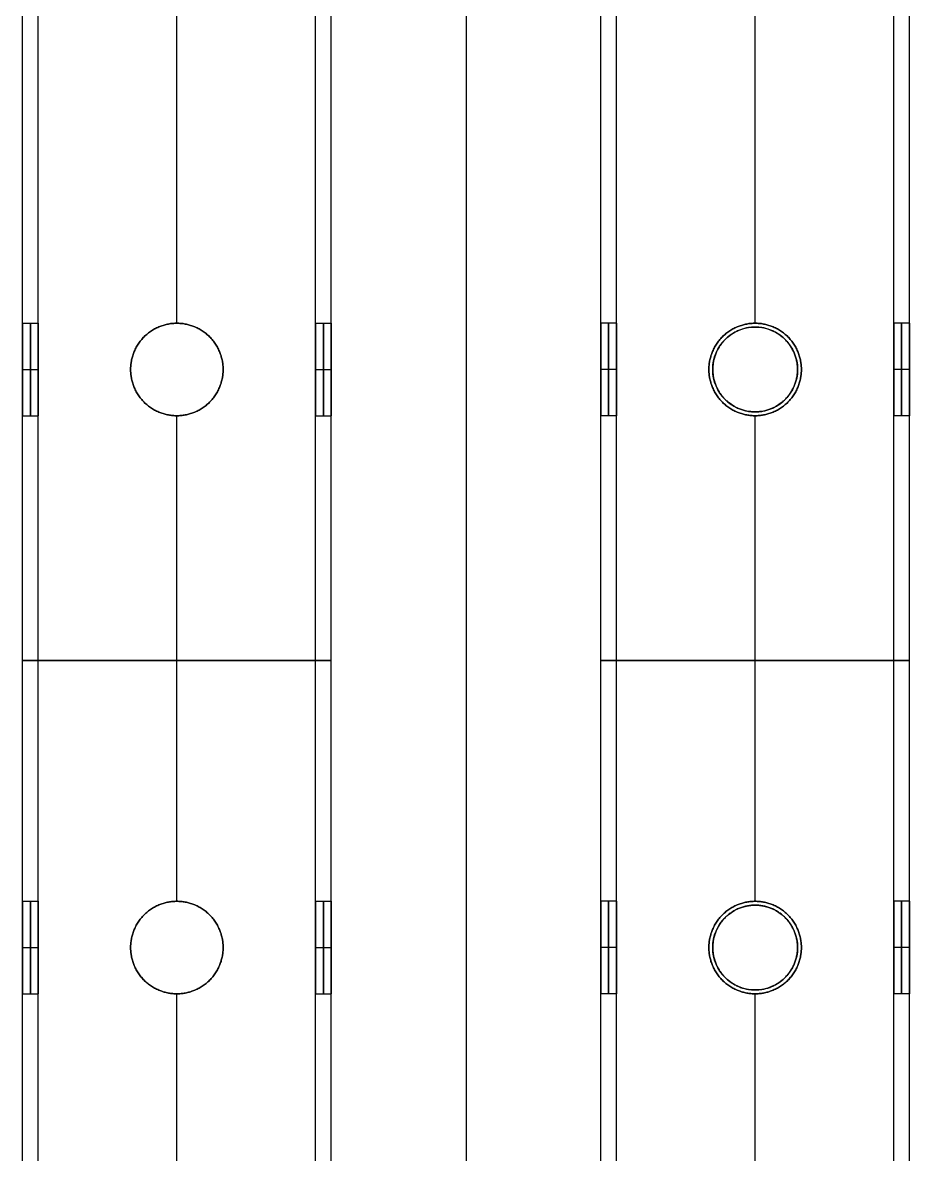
# Model space of a CAD drawing. Header units: millimetres. Extents: x -6529 to 809, y -8611 to 207.
# Drawn here: x -5355.6 to -5240.6, y -4794.2 to -4647.4 of the extents above; entities that cross this region are included whole.
import ezdxf

# ---------------------------------------------------------------- set-up
doc = ezdxf.new("R2010")
doc.units = ezdxf.units.MM
doc.header["$MEASUREMENT"] = 0
for name, color, linetype, true_color in [('gaten$11mm', 7, 'Continuous', 0xff6a35), ('platen', 7, 'Continuous', 0x007f00), ('staal', 5, 'Continuous', 0x0000ff)]:
    doc.layers.add(name, color=color, linetype=linetype, true_color=true_color)

# ---------------------------------------------------------------- blocks, each defined once
blk = doc.blocks.new('plaat base')
at = {"layer": 'platen'}
for p, q in [((658, -1200), (658, 0)), ((658, -1200, 18), (658, 0, 18))]:
    blk.add_line(p, q, dxfattribs=at)
blk = doc.blocks.new('top plaat')
at = {"layer": 'platen'}
for p, q in [((658, -1276), (658, 40)), ((658, -1276, 18), (658, 40, 18)), ((620.5, -275), (620.5, -275, 18)), ((615, -280.5), (615, -280.5, 18)), ((626, -280.5), (626, -280.5, 18)), ((620.5, -286), (620.5, -286, 18)), ((620.5, -350), (620.5, -350, 18)), ((615, -355.5), (615, -355.5, 18)), ((626, -355.5), (626, -355.5, 18)), ((620.5, -361), (620.5, -361, 18))]:
    blk.add_line(p, q, dxfattribs=at)
for centre in [(620.5, -280.5, 9), (620.5, -355.5, 9)]:
    blk.add_circle(centre, 5.5, dxfattribs=at)
for points in [[(626, -280.5), (626, -286), (620.5, -286), (615, -286), (615, -280.5), (615, -275), (620.5, -275), (626, -275), (626, -280.5)], [(626, -280.5, 18), (626, -286, 18), (620.5, -286, 18), (615, -286, 18), (615, -280.5, 18), (615, -275, 18), (620.5, -275, 18), (626, -275, 18), (626, -280.5, 18)], [(626, -355.5), (626, -361), (620.5, -361), (615, -361), (615, -355.5), (615, -350), (620.5, -350), (626, -350), (626, -355.5)], [(626, -355.5, 18), (626, -361, 18), (620.5, -361, 18), (615, -361, 18), (615, -355.5, 18), (615, -350, 18), (620.5, -350, 18), (626, -350, 18), (626, -355.5, 18)]]:
    blk.add_rational_spline(points, [1, 0.707106781187, 1, 0.707106781187, 1, 0.707106781187, 1, 0.707106781187, 1], degree=2, knots=[-37.699112, -37.699112, -37.699112, -28.274334, -28.274334, -18.849556, -18.849556, -9.424778, -9.424778, 0, 0, 0], dxfattribs=at)

msp = doc.modelspace()

# ---------------------------------------------------------------- linework, layer by layer
at = {"layer": 'gaten$11mm'}
for centre in [(-5260.61, -4692.39), (-5260.61, -4767.39)]:
    msp.add_circle(centre, 5.5, dxfattribs=at)
at = {"layer": 'staal'}
for p, q in [((-5355.61, -4686.39, 1296), (-5353.61, -4686.39, 1296)), ((-5335.61, -4686.39, 1278), (-5335.61, -4686.39, 1276)), ((-5335.61, -4686.39, 1316), (-5335.61, -4686.39, 1314)), ((-5317.61, -4686.39, 1296), (-5315.61, -4686.39, 1296)), ((-5278.61, -4686.39, 20), (-5280.61, -4686.39, 20)), ((-5260.61, -4686.39, 2), (-5260.61, -4686.39)), ((-5260.61, -4686.39, 40), (-5260.61, -4686.39, 38)), ((-5240.61, -4686.39, 20), (-5242.61, -4686.39, 20)), ((-5355.61, -4692.39, 1302), (-5353.61, -4692.39, 1302)), ((-5355.61, -4692.39, 1290), (-5353.61, -4692.39, 1290)), ((-5341.61, -4692.39, 1278), (-5341.61, -4692.39, 1276)), ((-5341.61, -4692.39, 1316), (-5341.61, -4692.39, 1314)), ((-5329.61, -4692.39, 1278), (-5329.61, -4692.39, 1276)), ((-5329.61, -4692.39, 1316), (-5329.61, -4692.39, 1314)), ((-5317.61, -4692.39, 1302), (-5315.61, -4692.39, 1302)), ((-5317.61, -4692.39, 1290), (-5315.61, -4692.39, 1290)), ((-5278.61, -4692.39, 26), (-5280.61, -4692.39, 26)), ((-5278.61, -4692.39, 14), (-5280.61, -4692.39, 14)), ((-5266.61, -4692.39, 2), (-5266.61, -4692.39)), ((-5266.61, -4692.39, 40), (-5266.61, -4692.39, 38)), ((-5254.61, -4692.39, 2), (-5254.61, -4692.39)), ((-5254.61, -4692.39, 40), (-5254.61, -4692.39, 38)), ((-5240.61, -4692.39, 26), (-5242.61, -4692.39, 26)), ((-5240.61, -4692.39, 14), (-5242.61, -4692.39, 14)), ((-5355.61, -4698.39, 1296), (-5353.61, -4698.39, 1296)), ((-5335.61, -4698.39, 1278), (-5335.61, -4698.39, 1276)), ((-5335.61, -4698.39, 1316), (-5335.61, -4698.39, 1314)), ((-5317.61, -4698.39, 1296), (-5315.61, -4698.39, 1296)), ((-5278.61, -4698.39, 20), (-5280.61, -4698.39, 20)), ((-5260.61, -4698.39, 2), (-5260.61, -4698.39)), ((-5260.61, -4698.39, 40), (-5260.61, -4698.39, 38)), ((-5240.61, -4698.39, 20), (-5242.61, -4698.39, 20)), ((-5355.61, -4761.39, 1296), (-5353.61, -4761.39, 1296)), ((-5335.61, -4761.39, 1278), (-5335.61, -4761.39, 1276)), ((-5335.61, -4761.39, 1316), (-5335.61, -4761.39, 1314)), ((-5317.61, -4761.39, 1296), (-5315.61, -4761.39, 1296)), ((-5278.61, -4761.39, 20), (-5280.61, -4761.39, 20)), ((-5260.61, -4761.39, 2), (-5260.61, -4761.39)), ((-5260.61, -4761.39, 40), (-5260.61, -4761.39, 38)), ((-5240.61, -4761.39, 20), (-5242.61, -4761.39, 20)), ((-5355.61, -4767.39, 1302), (-5353.61, -4767.39, 1302)), ((-5355.61, -4767.39, 1290), (-5353.61, -4767.39, 1290)), ((-5341.61, -4767.39, 1278), (-5341.61, -4767.39, 1276)), ((-5341.61, -4767.39, 1316), (-5341.61, -4767.39, 1314)), ((-5329.61, -4767.39, 1278), (-5329.61, -4767.39, 1276)), ((-5329.61, -4767.39, 1316), (-5329.61, -4767.39, 1314)), ((-5317.61, -4767.39, 1302), (-5315.61, -4767.39, 1302)), ((-5317.61, -4767.39, 1290), (-5315.61, -4767.39, 1290)), ((-5278.61, -4767.39, 26), (-5280.61, -4767.39, 26)), ((-5278.61, -4767.39, 14), (-5280.61, -4767.39, 14)), ((-5266.61, -4767.39, 2), (-5266.61, -4767.39)), ((-5266.61, -4767.39, 40), (-5266.61, -4767.39, 38)), ((-5254.61, -4767.39, 2), (-5254.61, -4767.39)), ((-5254.61, -4767.39, 40), (-5254.61, -4767.39, 38)), ((-5240.61, -4767.39, 26), (-5242.61, -4767.39, 26)), ((-5240.61, -4767.39, 14), (-5242.61, -4767.39, 14)), ((-5355.61, -4773.39, 1296), (-5353.61, -4773.39, 1296)), ((-5335.61, -4773.39, 1278), (-5335.61, -4773.39, 1276)), ((-5335.61, -4773.39, 1316), (-5335.61, -4773.39, 1314)), ((-5317.61, -4773.39, 1296), (-5315.61, -4773.39, 1296)), ((-5278.61, -4773.39, 20), (-5280.61, -4773.39, 20)), ((-5260.61, -4773.39, 2), (-5260.61, -4773.39)), ((-5260.61, -4773.39, 40), (-5260.61, -4773.39, 38)), ((-5240.61, -4773.39, 20), (-5242.61, -4773.39, 20))]:
    msp.add_line(p, q, dxfattribs=at)
for points in [[(-5355.61, -5047.89, 1276), (-5355.61, -4730.14, 1276), (-5355.61, -4412.39, 1276)], [(-5355.61, -5047.89, 1316), (-5355.61, -4730.14, 1316), (-5355.61, -4412.39, 1316)], [(-5353.61, -5047.89, 1278), (-5353.61, -4730.14, 1278), (-5353.61, -4412.39, 1278)], [(-5353.61, -5047.89, 1314), (-5353.61, -4730.14, 1314), (-5353.61, -4412.39, 1314)], [(-5317.61, -5047.89, 1278), (-5317.61, -4730.14, 1278), (-5317.61, -4412.39, 1278)], [(-5317.61, -5047.89, 1314), (-5317.61, -4730.14, 1314), (-5317.61, -4412.39, 1314)], [(-5315.61, -5047.89, 1276), (-5315.61, -4730.14, 1276), (-5315.61, -4412.39, 1276)], [(-5315.61, -5047.89, 1316), (-5315.61, -4730.14, 1316), (-5315.61, -4412.39, 1316)], [(-5280.61, -5047.89), (-5280.61, -4730.14), (-5280.61, -4412.39)], [(-5280.61, -5047.89, 40), (-5280.61, -4730.14, 40), (-5280.61, -4412.39, 40)], [(-5278.61, -5047.89, 2), (-5278.61, -4730.14, 2), (-5278.61, -4412.39, 2)], [(-5278.61, -5047.89, 38), (-5278.61, -4730.14, 38), (-5278.61, -4412.39, 38)], [(-5242.61, -5047.89, 2), (-5242.61, -4730.14, 2), (-5242.61, -4412.39, 2)], [(-5242.61, -5047.89, 38), (-5242.61, -4730.14, 38), (-5242.61, -4412.39, 38)], [(-5240.61, -5047.89), (-5240.61, -4730.14), (-5240.61, -4412.39)], [(-5240.61, -5047.89, 40), (-5240.61, -4730.14, 40), (-5240.61, -4412.39, 40)], [(-5355.61, -4686.39, 1296), (-5355.61, -4654.89, 1296), (-5355.61, -4623.39, 1296)], [(-5353.61, -4686.39, 1296), (-5353.61, -4654.89, 1296), (-5353.61, -4623.39, 1296)], [(-5335.61, -4686.39, 1276), (-5335.61, -4654.89, 1276), (-5335.61, -4623.39, 1276)], [(-5335.61, -4686.39, 1316), (-5335.61, -4654.89, 1316), (-5335.61, -4623.39, 1316)], [(-5335.61, -4686.39, 1278), (-5335.61, -4654.89, 1278), (-5335.61, -4623.39, 1278)], [(-5335.61, -4686.39, 1314), (-5335.61, -4654.89, 1314), (-5335.61, -4623.39, 1314)], [(-5317.61, -4686.39, 1296), (-5317.61, -4654.89, 1296), (-5317.61, -4623.39, 1296)], [(-5315.61, -4686.39, 1296), (-5315.61, -4654.89, 1296), (-5315.61, -4623.39, 1296)], [(-5280.61, -4686.39, 20), (-5280.61, -4654.89, 20), (-5280.61, -4623.39, 20)], [(-5278.61, -4686.39, 20), (-5278.61, -4654.89, 20), (-5278.61, -4623.39, 20)], [(-5260.61, -4686.39), (-5260.61, -4654.89), (-5260.61, -4623.39)], [(-5260.61, -4686.39, 40), (-5260.61, -4654.89, 40), (-5260.61, -4623.39, 40)], [(-5260.61, -4686.39, 2), (-5260.61, -4654.89, 2), (-5260.61, -4623.39, 2)], [(-5260.61, -4686.39, 38), (-5260.61, -4654.89, 38), (-5260.61, -4623.39, 38)], [(-5242.61, -4686.39, 20), (-5242.61, -4654.89, 20), (-5242.61, -4623.39, 20)], [(-5240.61, -4686.39, 20), (-5240.61, -4654.89, 20), (-5240.61, -4623.39, 20)], [(-5355.61, -4761.39, 1296), (-5355.61, -4729.89, 1296), (-5355.61, -4698.39, 1296)], [(-5353.61, -4761.39, 1296), (-5353.61, -4729.89, 1296), (-5353.61, -4698.39, 1296)], [(-5335.61, -4761.39, 1276), (-5335.61, -4729.89, 1276), (-5335.61, -4698.39, 1276)], [(-5335.61, -4761.39, 1316), (-5335.61, -4729.89, 1316), (-5335.61, -4698.39, 1316)], [(-5335.61, -4761.39, 1278), (-5335.61, -4729.89, 1278), (-5335.61, -4698.39, 1278)], [(-5335.61, -4761.39, 1314), (-5335.61, -4729.89, 1314), (-5335.61, -4698.39, 1314)], [(-5317.61, -4761.39, 1296), (-5317.61, -4729.89, 1296), (-5317.61, -4698.39, 1296)], [(-5315.61, -4761.39, 1296), (-5315.61, -4729.89, 1296), (-5315.61, -4698.39, 1296)], [(-5280.61, -4761.39, 20), (-5280.61, -4729.89, 20), (-5280.61, -4698.39, 20)], [(-5278.61, -4761.39, 20), (-5278.61, -4729.89, 20), (-5278.61, -4698.39, 20)], [(-5260.61, -4761.39), (-5260.61, -4729.89), (-5260.61, -4698.39)], [(-5260.61, -4761.39, 40), (-5260.61, -4729.89, 40), (-5260.61, -4698.39, 40)], [(-5260.61, -4761.39, 2), (-5260.61, -4729.89, 2), (-5260.61, -4698.39, 2)], [(-5260.61, -4761.39, 38), (-5260.61, -4729.89, 38), (-5260.61, -4698.39, 38)], [(-5242.61, -4761.39, 20), (-5242.61, -4729.89, 20), (-5242.61, -4698.39, 20)], [(-5240.61, -4761.39, 20), (-5240.61, -4729.89, 20), (-5240.61, -4698.39, 20)], [(-5355.61, -4730.14, 1276), (-5335.61, -4730.14, 1276), (-5315.61, -4730.14, 1276)], [(-5315.61, -4730.14, 1316), (-5335.61, -4730.14, 1316), (-5355.61, -4730.14, 1316)], [(-5355.61, -4730.14, 1316), (-5355.61, -4730.14, 1296), (-5355.61, -4730.14, 1276)], [(-5317.61, -4730.14, 1278), (-5335.61, -4730.14, 1278), (-5353.61, -4730.14, 1278)], [(-5353.61, -4730.14, 1278), (-5353.61, -4730.14, 1296), (-5353.61, -4730.14, 1314)], [(-5353.61, -4730.14, 1314), (-5335.61, -4730.14, 1314), (-5317.61, -4730.14, 1314)], [(-5317.61, -4730.14, 1314), (-5317.61, -4730.14, 1296), (-5317.61, -4730.14, 1278)], [(-5315.61, -4730.14, 1276), (-5315.61, -4730.14, 1296), (-5315.61, -4730.14, 1316)], [(-5240.61, -4730.14), (-5260.61, -4730.14), (-5280.61, -4730.14)], [(-5280.61, -4730.14), (-5280.61, -4730.14, 20), (-5280.61, -4730.14, 40)], [(-5280.61, -4730.14, 40), (-5260.61, -4730.14, 40), (-5240.61, -4730.14, 40)], [(-5278.61, -4730.14, 38), (-5278.61, -4730.14, 20), (-5278.61, -4730.14, 2)], [(-5278.61, -4730.14, 2), (-5260.61, -4730.14, 2), (-5242.61, -4730.14, 2)], [(-5242.61, -4730.14, 38), (-5260.61, -4730.14, 38), (-5278.61, -4730.14, 38)], [(-5242.61, -4730.14, 2), (-5242.61, -4730.14, 20), (-5242.61, -4730.14, 38)], [(-5240.61, -4730.14, 40), (-5240.61, -4730.14, 20), (-5240.61, -4730.14)], [(-5355.61, -4836.39, 1296), (-5355.61, -4804.89, 1296), (-5355.61, -4773.39, 1296)], [(-5353.61, -4836.39, 1296), (-5353.61, -4804.89, 1296), (-5353.61, -4773.39, 1296)], [(-5335.61, -4836.39, 1276), (-5335.61, -4804.89, 1276), (-5335.61, -4773.39, 1276)], [(-5335.61, -4836.39, 1316), (-5335.61, -4804.89, 1316), (-5335.61, -4773.39, 1316)], [(-5335.61, -4836.39, 1278), (-5335.61, -4804.89, 1278), (-5335.61, -4773.39, 1278)], [(-5335.61, -4836.39, 1314), (-5335.61, -4804.89, 1314), (-5335.61, -4773.39, 1314)], [(-5317.61, -4836.39, 1296), (-5317.61, -4804.89, 1296), (-5317.61, -4773.39, 1296)], [(-5315.61, -4836.39, 1296), (-5315.61, -4804.89, 1296), (-5315.61, -4773.39, 1296)], [(-5280.61, -4836.39, 20), (-5280.61, -4804.89, 20), (-5280.61, -4773.39, 20)], [(-5278.61, -4836.39, 20), (-5278.61, -4804.89, 20), (-5278.61, -4773.39, 20)], [(-5260.61, -4836.39), (-5260.61, -4804.89), (-5260.61, -4773.39)], [(-5260.61, -4836.39, 40), (-5260.61, -4804.89, 40), (-5260.61, -4773.39, 40)], [(-5260.61, -4836.39, 2), (-5260.61, -4804.89, 2), (-5260.61, -4773.39, 2)], [(-5260.61, -4836.39, 38), (-5260.61, -4804.89, 38), (-5260.61, -4773.39, 38)], [(-5242.61, -4836.39, 20), (-5242.61, -4804.89, 20), (-5242.61, -4773.39, 20)], [(-5240.61, -4836.39, 20), (-5240.61, -4804.89, 20), (-5240.61, -4773.39, 20)]]:
    msp.add_open_spline(points, degree=2, dxfattribs=at)
for points, weights, knots in [([(-5355.61, -4692.39, 1302), (-5355.61, -4686.39, 1302), (-5355.61, -4686.39, 1296), (-5355.61, -4686.39, 1290), (-5355.61, -4692.39, 1290), (-5355.61, -4698.39, 1290), (-5355.61, -4698.39, 1296), (-5355.61, -4698.39, 1302), (-5355.61, -4692.39, 1302)], [1, 0.707106781187, 1, 0.707106781187, 1, 0.707106781187, 1, 0.707106781187, 1], [0, 0, 0, 7.853982, 7.853982, 15.707963, 15.707963, 23.561945, 23.561945, 31.415927, 31.415927, 31.415927]), ([(-5354.61, -4692.39, 1302), (-5354.61, -4686.39, 1302), (-5354.61, -4686.39, 1296), (-5354.61, -4686.39, 1290), (-5354.61, -4692.39, 1290), (-5354.61, -4698.39, 1290), (-5354.61, -4698.39, 1296), (-5354.61, -4698.39, 1302), (-5354.61, -4692.39, 1302)], [1, 0.707106781187, 1, 0.707106781187, 1, 0.707106781187, 1, 0.707106781187, 1], [0, 0, 0, 7.853982, 7.853982, 15.707963, 15.707963, 23.561945, 23.561945, 31.415927, 31.415927, 31.415927]), ([(-5353.61, -4692.39, 1302), (-5353.61, -4698.39, 1302), (-5353.61, -4698.39, 1296), (-5353.61, -4698.39, 1290), (-5353.61, -4692.39, 1290), (-5353.61, -4686.39, 1290), (-5353.61, -4686.39, 1296), (-5353.61, -4686.39, 1302), (-5353.61, -4692.39, 1302)], [1, 0.707106781187, 1, 0.707106781187, 1, 0.707106781187, 1, 0.707106851018, 0.999999860338], [-31.415927, -31.415927, -31.415927, -23.561944, -23.561944, -15.707962, -15.707962, -7.85398, -7.85398, 0, 0, 0]), ([(-5329.61, -4692.39, 1276), (-5329.61, -4698.39, 1276), (-5335.61, -4698.39, 1276), (-5341.61, -4698.39, 1276), (-5341.61, -4692.39, 1276), (-5341.61, -4686.39, 1276), (-5335.61, -4686.39, 1276), (-5329.61, -4686.39, 1276), (-5329.61, -4692.39, 1276)], [1, 0.707106781187, 1, 0.707106781187, 1, 0.707106781187, 1, 0.707106781187, 1], [-31.415927, -31.415927, -31.415927, -23.561945, -23.561945, -15.707963, -15.707963, -7.853982, -7.853982, 0, 0, 0]), ([(-5329.61, -4692.39, 1316), (-5329.61, -4686.39, 1316), (-5335.61, -4686.39, 1316), (-5341.61, -4686.39, 1316), (-5341.61, -4692.39, 1316), (-5341.61, -4698.39, 1316), (-5335.61, -4698.39, 1316), (-5329.61, -4698.39, 1316), (-5329.61, -4692.39, 1316)], [1, 0.707106781187, 1, 0.707106781187, 1, 0.707106781187, 1, 0.707106781187, 1], [0, 0, 0, 7.853982, 7.853982, 15.707963, 15.707963, 23.561945, 23.561945, 31.415927, 31.415927, 31.415927]), ([(-5329.61, -4692.39, 1278), (-5329.61, -4686.39, 1278), (-5335.61, -4686.39, 1278), (-5341.61, -4686.39, 1278), (-5341.61, -4692.39, 1278), (-5341.61, -4698.39, 1278), (-5335.61, -4698.39, 1278), (-5329.61, -4698.39, 1278), (-5329.61, -4692.39, 1278)], [1, 0.707106781187, 1, 0.707106781187, 1, 0.707106781187, 1, 0.707106781187, 1], [0, 0, 0, 7.853982, 7.853982, 15.707963, 15.707963, 23.561945, 23.561945, 31.415927, 31.415927, 31.415927]), ([(-5329.61, -4692.39, 1314), (-5329.61, -4698.39, 1314), (-5335.61, -4698.39, 1314), (-5341.61, -4698.39, 1314), (-5341.61, -4692.39, 1314), (-5341.61, -4686.39, 1314), (-5335.61, -4686.39, 1314), (-5329.61, -4686.39, 1314), (-5329.61, -4692.39, 1314)], [1, 0.707106781187, 1, 0.707106781187, 1, 0.707106781187, 1, 0.707106781187, 1], [-31.415927, -31.415927, -31.415927, -23.561945, -23.561945, -15.707963, -15.707963, -7.853982, -7.853982, 0, 0, 0]), ([(-5329.61, -4692.39, 1277), (-5329.61, -4686.39, 1277), (-5335.61, -4686.39, 1277), (-5341.61, -4686.39, 1277), (-5341.61, -4692.39, 1277), (-5341.61, -4698.39, 1277), (-5335.61, -4698.39, 1277), (-5329.61, -4698.39, 1277), (-5329.61, -4692.39, 1277)], [1, 0.707106781187, 1, 0.707106781187, 1, 0.707106781187, 1, 0.707106781187, 1], [0, 0, 0, 7.853982, 7.853982, 15.707963, 15.707963, 23.561945, 23.561945, 31.415927, 31.415927, 31.415927]), ([(-5329.61, -4692.39, 1315), (-5329.61, -4686.39, 1315), (-5335.61, -4686.39, 1315), (-5341.61, -4686.39, 1315), (-5341.61, -4692.39, 1315), (-5341.61, -4698.39, 1315), (-5335.61, -4698.39, 1315), (-5329.61, -4698.39, 1315), (-5329.61, -4692.39, 1315)], [1, 0.707106781187, 1, 0.707106781187, 1, 0.707106781187, 1, 0.707106781187, 1], [0, 0, 0, 7.853982, 7.853982, 15.707963, 15.707963, 23.561945, 23.561945, 31.415927, 31.415927, 31.415927]), ([(-5317.61, -4692.39, 1302), (-5317.61, -4686.39, 1302), (-5317.61, -4686.39, 1296), (-5317.61, -4686.39, 1290), (-5317.61, -4692.39, 1290), (-5317.61, -4698.39, 1290), (-5317.61, -4698.39, 1296), (-5317.61, -4698.39, 1302), (-5317.61, -4692.39, 1302)], [1, 0.707106781187, 1, 0.707106781187, 1, 0.707106781187, 1, 0.707106781187, 1], [0, 0, 0, 7.853982, 7.853982, 15.707963, 15.707963, 23.561945, 23.561945, 31.415927, 31.415927, 31.415927]), ([(-5316.61, -4692.39, 1302), (-5316.61, -4686.39, 1302), (-5316.61, -4686.39, 1296), (-5316.61, -4686.39, 1290), (-5316.61, -4692.39, 1290), (-5316.61, -4698.39, 1290), (-5316.61, -4698.39, 1296), (-5316.61, -4698.39, 1302), (-5316.61, -4692.39, 1302)], [1, 0.707106781187, 1, 0.707106781187, 1, 0.707106781187, 1, 0.707106781187, 1], [0, 0, 0, 7.853982, 7.853982, 15.707963, 15.707963, 23.561945, 23.561945, 31.415927, 31.415927, 31.415927]), ([(-5315.61, -4692.39, 1302), (-5315.61, -4698.39, 1302), (-5315.61, -4698.39, 1296), (-5315.61, -4698.39, 1290), (-5315.61, -4692.39, 1290), (-5315.61, -4686.39, 1290), (-5315.61, -4686.39, 1296), (-5315.61, -4686.39, 1302), (-5315.61, -4692.39, 1302)], [1, 0.707106781187, 1, 0.707106781187, 1, 0.707106781187, 1, 0.707106781187, 1], [-31.415927, -31.415927, -31.415927, -23.561945, -23.561945, -15.707963, -15.707963, -7.853982, -7.853982, 0, 0, 0]), ([(-5280.61, -4692.39, 26), (-5280.61, -4698.39, 26), (-5280.61, -4698.39, 20), (-5280.61, -4698.39, 14), (-5280.61, -4692.39, 14), (-5280.61, -4686.39, 14), (-5280.61, -4686.39, 20), (-5280.61, -4686.39, 26), (-5280.61, -4692.39, 26)], [1, 0.707106781187, 1, 0.707106781187, 1, 0.707106781187, 1, 0.707106781187, 1], [-31.415927, -31.415927, -31.415927, -23.561945, -23.561945, -15.707963, -15.707963, -7.853982, -7.853982, 0, 0, 0]), ([(-5279.61, -4692.39, 26), (-5279.61, -4686.39, 26), (-5279.61, -4686.39, 20), (-5279.61, -4686.39, 14), (-5279.61, -4692.39, 14), (-5279.61, -4698.39, 14), (-5279.61, -4698.39, 20), (-5279.61, -4698.39, 26), (-5279.61, -4692.39, 26)], [1, 0.707106781187, 1, 0.707106781187, 1, 0.707106781187, 1, 0.707106781187, 1], [0, 0, 0, 7.853982, 7.853982, 15.707963, 15.707963, 23.561945, 23.561945, 31.415927, 31.415927, 31.415927]), ([(-5278.61, -4692.39, 26), (-5278.61, -4686.39, 26), (-5278.61, -4686.39, 20), (-5278.61, -4686.39, 14), (-5278.61, -4692.39, 14), (-5278.61, -4698.39, 14), (-5278.61, -4698.39, 20), (-5278.61, -4698.39, 26), (-5278.61, -4692.39, 26)], [1, 0.707106781187, 1, 0.707106781187, 1, 0.707106781187, 1, 0.707106781187, 1], [0, 0, 0, 7.853982, 7.853982, 15.707963, 15.707963, 23.561945, 23.561945, 31.415927, 31.415927, 31.415927]), ([(-5266.61, -4692.39), (-5266.61, -4698.39), (-5260.61, -4698.39), (-5254.61, -4698.39), (-5254.61, -4692.39), (-5254.61, -4686.39), (-5260.61, -4686.39), (-5266.61, -4686.39), (-5266.61, -4692.39)], [1, 0.707106781187, 1, 0.707106781187, 1, 0.707106781187, 1, 0.707106781187, 1], [-31.415927, -31.415927, -31.415927, -23.561945, -23.561945, -15.707963, -15.707963, -7.853982, -7.853982, 0, 0, 0]), ([(-5266.61, -4692.39, 40), (-5266.61, -4686.39, 40), (-5260.61, -4686.39, 40), (-5254.61, -4686.39, 40), (-5254.61, -4692.39, 40), (-5254.61, -4698.39, 40), (-5260.61, -4698.39, 40), (-5266.61, -4698.39, 40), (-5266.61, -4692.39, 40)], [1, 0.707106781187, 1, 0.707106781187, 1, 0.707106781187, 1, 0.707106781187, 1], [0, 0, 0, 7.853982, 7.853982, 15.707963, 15.707963, 23.561945, 23.561945, 31.415927, 31.415927, 31.415927]), ([(-5266.61, -4692.39, 2), (-5266.61, -4686.39, 2), (-5260.61, -4686.39, 2), (-5254.61, -4686.39, 2), (-5254.61, -4692.39, 2), (-5254.61, -4698.39, 2), (-5260.61, -4698.39, 2), (-5266.61, -4698.39, 2), (-5266.61, -4692.39, 2)], [1, 0.707106781187, 1, 0.707106781187, 1, 0.707106781187, 1, 0.707106781187, 1], [0, 0, 0, 7.853982, 7.853982, 15.707963, 15.707963, 23.561945, 23.561945, 31.415927, 31.415927, 31.415927]), ([(-5266.61, -4692.39, 38), (-5266.61, -4698.39, 38), (-5260.61, -4698.39, 38), (-5254.61, -4698.39, 38), (-5254.61, -4692.39, 38), (-5254.61, -4686.39, 38), (-5260.61, -4686.39, 38), (-5266.61, -4686.39, 38), (-5266.61, -4692.39, 38)], [1, 0.707106781187, 1, 0.707106781187, 1, 0.707106781187, 1, 0.707106781187, 1], [-31.415927, -31.415927, -31.415927, -23.561945, -23.561945, -15.707963, -15.707963, -7.853982, -7.853982, 0, 0, 0]), ([(-5266.61, -4692.39, 1), (-5266.61, -4686.39, 1), (-5260.61, -4686.39, 1), (-5254.61, -4686.39, 1), (-5254.61, -4692.39, 1), (-5254.61, -4698.39, 1), (-5260.61, -4698.39, 1), (-5266.61, -4698.39, 1), (-5266.61, -4692.39, 1)], [1, 0.707106781187, 1, 0.707106781187, 1, 0.707106781187, 1, 0.707106781187, 1], [0, 0, 0, 7.853982, 7.853982, 15.707963, 15.707963, 23.561945, 23.561945, 31.415927, 31.415927, 31.415927]), ([(-5266.61, -4692.39, 39), (-5266.61, -4686.39, 39), (-5260.61, -4686.39, 39), (-5254.61, -4686.39, 39), (-5254.61, -4692.39, 39), (-5254.61, -4698.39, 39), (-5260.61, -4698.39, 39), (-5266.61, -4698.39, 39), (-5266.61, -4692.39, 39)], [1, 0.707106781187, 1, 0.707106781187, 1, 0.707106781187, 1, 0.707106781187, 1], [0, 0, 0, 7.853982, 7.853982, 15.707963, 15.707963, 23.561945, 23.561945, 31.415927, 31.415927, 31.415927]), ([(-5242.61, -4692.39, 26), (-5242.61, -4698.39, 26), (-5242.61, -4698.39, 20), (-5242.61, -4698.39, 14), (-5242.61, -4692.39, 14), (-5242.61, -4686.39, 14), (-5242.61, -4686.39, 20), (-5242.61, -4686.39, 26), (-5242.61, -4692.39, 26)], [1, 0.707106781187, 1, 0.707106781187, 1, 0.707106781187, 1, 0.707106851018, 0.999999860338], [-31.415927, -31.415927, -31.415927, -23.561944, -23.561944, -15.707962, -15.707962, -7.85398, -7.85398, 0, 0, 0]), ([(-5241.61, -4692.39, 26), (-5241.61, -4686.39, 26), (-5241.61, -4686.39, 20), (-5241.61, -4686.39, 14), (-5241.61, -4692.39, 14), (-5241.61, -4698.39, 14), (-5241.61, -4698.39, 20), (-5241.61, -4698.39, 26), (-5241.61, -4692.39, 26)], [1, 0.707106781187, 1, 0.707106781187, 1, 0.707106781187, 1, 0.707106781187, 1], [0, 0, 0, 7.853982, 7.853982, 15.707963, 15.707963, 23.561945, 23.561945, 31.415927, 31.415927, 31.415927]), ([(-5240.61, -4692.39, 26), (-5240.61, -4686.39, 26), (-5240.61, -4686.39, 20), (-5240.61, -4686.39, 14), (-5240.61, -4692.39, 14), (-5240.61, -4698.39, 14), (-5240.61, -4698.39, 20), (-5240.61, -4698.39, 26), (-5240.61, -4692.39, 26)], [1, 0.707106781187, 1, 0.707106781187, 1, 0.707106781187, 1, 0.707106781187, 1], [0, 0, 0, 7.853982, 7.853982, 15.707963, 15.707963, 23.561945, 23.561945, 31.415927, 31.415927, 31.415927]), ([(-5355.61, -4767.39, 1302), (-5355.61, -4761.39, 1302), (-5355.61, -4761.39, 1296), (-5355.61, -4761.39, 1290), (-5355.61, -4767.39, 1290), (-5355.61, -4773.39, 1290), (-5355.61, -4773.39, 1296), (-5355.61, -4773.39, 1302), (-5355.61, -4767.39, 1302)], [1, 0.707106781187, 1, 0.707106781187, 1, 0.707106781187, 1, 0.707106781187, 1], [0, 0, 0, 7.853982, 7.853982, 15.707963, 15.707963, 23.561945, 23.561945, 31.415927, 31.415927, 31.415927]), ([(-5354.61, -4767.39, 1302), (-5354.61, -4761.39, 1302), (-5354.61, -4761.39, 1296), (-5354.61, -4761.39, 1290), (-5354.61, -4767.39, 1290), (-5354.61, -4773.39, 1290), (-5354.61, -4773.39, 1296), (-5354.61, -4773.39, 1302), (-5354.61, -4767.39, 1302)], [1, 0.707106781187, 1, 0.707106781187, 1, 0.707106781187, 1, 0.707106781187, 1], [0, 0, 0, 7.853982, 7.853982, 15.707963, 15.707963, 23.561945, 23.561945, 31.415927, 31.415927, 31.415927]), ([(-5353.61, -4767.39, 1302), (-5353.61, -4773.39, 1302), (-5353.61, -4773.39, 1296), (-5353.61, -4773.39, 1290), (-5353.61, -4767.39, 1290), (-5353.61, -4761.39, 1290), (-5353.61, -4761.39, 1296), (-5353.61, -4761.39, 1302), (-5353.61, -4767.39, 1302)], [1, 0.707106781187, 1, 0.707106781187, 1, 0.707106781187, 1, 0.707106851018, 0.999999860338], [-31.415927, -31.415927, -31.415927, -23.561944, -23.561944, -15.707962, -15.707962, -7.85398, -7.85398, 0, 0, 0]), ([(-5329.61, -4767.39, 1276), (-5329.61, -4773.39, 1276), (-5335.61, -4773.39, 1276), (-5341.61, -4773.39, 1276), (-5341.61, -4767.39, 1276), (-5341.61, -4761.39, 1276), (-5335.61, -4761.39, 1276), (-5329.61, -4761.39, 1276), (-5329.61, -4767.39, 1276)], [1, 0.707106781187, 1, 0.707106781187, 1, 0.707106781187, 1, 0.707106781187, 1], [-31.415927, -31.415927, -31.415927, -23.561945, -23.561945, -15.707963, -15.707963, -7.853982, -7.853982, 0, 0, 0]), ([(-5329.61, -4767.39, 1316), (-5329.61, -4761.39, 1316), (-5335.61, -4761.39, 1316), (-5341.61, -4761.39, 1316), (-5341.61, -4767.39, 1316), (-5341.61, -4773.39, 1316), (-5335.61, -4773.39, 1316), (-5329.61, -4773.39, 1316), (-5329.61, -4767.39, 1316)], [1, 0.707106781187, 1, 0.707106781187, 1, 0.707106781187, 1, 0.707106781187, 1], [0, 0, 0, 7.853982, 7.853982, 15.707963, 15.707963, 23.561945, 23.561945, 31.415927, 31.415927, 31.415927]), ([(-5329.61, -4767.39, 1278), (-5329.61, -4761.39, 1278), (-5335.61, -4761.39, 1278), (-5341.61, -4761.39, 1278), (-5341.61, -4767.39, 1278), (-5341.61, -4773.39, 1278), (-5335.61, -4773.39, 1278), (-5329.61, -4773.39, 1278), (-5329.61, -4767.39, 1278)], [1, 0.707106781187, 1, 0.707106781187, 1, 0.707106781187, 1, 0.707106781187, 1], [0, 0, 0, 7.853982, 7.853982, 15.707963, 15.707963, 23.561945, 23.561945, 31.415927, 31.415927, 31.415927]), ([(-5329.61, -4767.39, 1314), (-5329.61, -4773.39, 1314), (-5335.61, -4773.39, 1314), (-5341.61, -4773.39, 1314), (-5341.61, -4767.39, 1314), (-5341.61, -4761.39, 1314), (-5335.61, -4761.39, 1314), (-5329.61, -4761.39, 1314), (-5329.61, -4767.39, 1314)], [1, 0.707106781187, 1, 0.707106781187, 1, 0.707106781187, 1, 0.707106781187, 1], [-31.415927, -31.415927, -31.415927, -23.561945, -23.561945, -15.707963, -15.707963, -7.853982, -7.853982, 0, 0, 0]), ([(-5329.61, -4767.39, 1277), (-5329.61, -4761.39, 1277), (-5335.61, -4761.39, 1277), (-5341.61, -4761.39, 1277), (-5341.61, -4767.39, 1277), (-5341.61, -4773.39, 1277), (-5335.61, -4773.39, 1277), (-5329.61, -4773.39, 1277), (-5329.61, -4767.39, 1277)], [1, 0.707106781187, 1, 0.707106781187, 1, 0.707106781187, 1, 0.707106781187, 1], [0, 0, 0, 7.853982, 7.853982, 15.707963, 15.707963, 23.561945, 23.561945, 31.415927, 31.415927, 31.415927]), ([(-5329.61, -4767.39, 1315), (-5329.61, -4761.39, 1315), (-5335.61, -4761.39, 1315), (-5341.61, -4761.39, 1315), (-5341.61, -4767.39, 1315), (-5341.61, -4773.39, 1315), (-5335.61, -4773.39, 1315), (-5329.61, -4773.39, 1315), (-5329.61, -4767.39, 1315)], [1, 0.707106781187, 1, 0.707106781187, 1, 0.707106781187, 1, 0.707106781187, 1], [0, 0, 0, 7.853982, 7.853982, 15.707963, 15.707963, 23.561945, 23.561945, 31.415927, 31.415927, 31.415927]), ([(-5317.61, -4767.39, 1302), (-5317.61, -4761.39, 1302), (-5317.61, -4761.39, 1296), (-5317.61, -4761.39, 1290), (-5317.61, -4767.39, 1290), (-5317.61, -4773.39, 1290), (-5317.61, -4773.39, 1296), (-5317.61, -4773.39, 1302), (-5317.61, -4767.39, 1302)], [1, 0.707106781187, 1, 0.707106781187, 1, 0.707106781187, 1, 0.707106781187, 1], [0, 0, 0, 7.853982, 7.853982, 15.707963, 15.707963, 23.561945, 23.561945, 31.415927, 31.415927, 31.415927]), ([(-5316.61, -4767.39, 1302), (-5316.61, -4761.39, 1302), (-5316.61, -4761.39, 1296), (-5316.61, -4761.39, 1290), (-5316.61, -4767.39, 1290), (-5316.61, -4773.39, 1290), (-5316.61, -4773.39, 1296), (-5316.61, -4773.39, 1302), (-5316.61, -4767.39, 1302)], [1, 0.707106781187, 1, 0.707106781187, 1, 0.707106781187, 1, 0.707106781187, 1], [0, 0, 0, 7.853982, 7.853982, 15.707963, 15.707963, 23.561945, 23.561945, 31.415927, 31.415927, 31.415927]), ([(-5315.61, -4767.39, 1302), (-5315.61, -4773.39, 1302), (-5315.61, -4773.39, 1296), (-5315.61, -4773.39, 1290), (-5315.61, -4767.39, 1290), (-5315.61, -4761.39, 1290), (-5315.61, -4761.39, 1296), (-5315.61, -4761.39, 1302), (-5315.61, -4767.39, 1302)], [1, 0.707106781187, 1, 0.707106781187, 1, 0.707106781187, 1, 0.707106781187, 1], [-31.415927, -31.415927, -31.415927, -23.561945, -23.561945, -15.707963, -15.707963, -7.853982, -7.853982, 0, 0, 0]), ([(-5280.61, -4767.39, 26), (-5280.61, -4773.39, 26), (-5280.61, -4773.39, 20), (-5280.61, -4773.39, 14), (-5280.61, -4767.39, 14), (-5280.61, -4761.39, 14), (-5280.61, -4761.39, 20), (-5280.61, -4761.39, 26), (-5280.61, -4767.39, 26)], [1, 0.707106781187, 1, 0.707106781187, 1, 0.707106781187, 1, 0.707106781187, 1], [-31.415927, -31.415927, -31.415927, -23.561945, -23.561945, -15.707963, -15.707963, -7.853982, -7.853982, 0, 0, 0]), ([(-5279.61, -4767.39, 26), (-5279.61, -4761.39, 26), (-5279.61, -4761.39, 20), (-5279.61, -4761.39, 14), (-5279.61, -4767.39, 14), (-5279.61, -4773.39, 14), (-5279.61, -4773.39, 20), (-5279.61, -4773.39, 26), (-5279.61, -4767.39, 26)], [1, 0.707106781187, 1, 0.707106781187, 1, 0.707106781187, 1, 0.707106781187, 1], [0, 0, 0, 7.853982, 7.853982, 15.707963, 15.707963, 23.561945, 23.561945, 31.415927, 31.415927, 31.415927]), ([(-5278.61, -4767.39, 26), (-5278.61, -4761.39, 26), (-5278.61, -4761.39, 20), (-5278.61, -4761.39, 14), (-5278.61, -4767.39, 14), (-5278.61, -4773.39, 14), (-5278.61, -4773.39, 20), (-5278.61, -4773.39, 26), (-5278.61, -4767.39, 26)], [1, 0.707106781187, 1, 0.707106781187, 1, 0.707106781187, 1, 0.707106781187, 1], [0, 0, 0, 7.853982, 7.853982, 15.707963, 15.707963, 23.561945, 23.561945, 31.415927, 31.415927, 31.415927]), ([(-5266.61, -4767.39), (-5266.61, -4773.39), (-5260.61, -4773.39), (-5254.61, -4773.39), (-5254.61, -4767.39), (-5254.61, -4761.39), (-5260.61, -4761.39), (-5266.61, -4761.39), (-5266.61, -4767.39)], [1, 0.707106781187, 1, 0.707106781187, 1, 0.707106781187, 1, 0.707106781187, 1], [-31.415927, -31.415927, -31.415927, -23.561945, -23.561945, -15.707963, -15.707963, -7.853982, -7.853982, 0, 0, 0]), ([(-5266.61, -4767.39, 40), (-5266.61, -4761.39, 40), (-5260.61, -4761.39, 40), (-5254.61, -4761.39, 40), (-5254.61, -4767.39, 40), (-5254.61, -4773.39, 40), (-5260.61, -4773.39, 40), (-5266.61, -4773.39, 40), (-5266.61, -4767.39, 40)], [1, 0.707106781187, 1, 0.707106781187, 1, 0.707106781187, 1, 0.707106781187, 1], [0, 0, 0, 7.853982, 7.853982, 15.707963, 15.707963, 23.561945, 23.561945, 31.415927, 31.415927, 31.415927]), ([(-5266.61, -4767.39, 2), (-5266.61, -4761.39, 2), (-5260.61, -4761.39, 2), (-5254.61, -4761.39, 2), (-5254.61, -4767.39, 2), (-5254.61, -4773.39, 2), (-5260.61, -4773.39, 2), (-5266.61, -4773.39, 2), (-5266.61, -4767.39, 2)], [1, 0.707106781187, 1, 0.707106781187, 1, 0.707106781187, 1, 0.707106781187, 1], [0, 0, 0, 7.853982, 7.853982, 15.707963, 15.707963, 23.561945, 23.561945, 31.415927, 31.415927, 31.415927]), ([(-5266.61, -4767.39, 38), (-5266.61, -4773.39, 38), (-5260.61, -4773.39, 38), (-5254.61, -4773.39, 38), (-5254.61, -4767.39, 38), (-5254.61, -4761.39, 38), (-5260.61, -4761.39, 38), (-5266.61, -4761.39, 38), (-5266.61, -4767.39, 38)], [1, 0.707106781187, 1, 0.707106781187, 1, 0.707106781187, 1, 0.707106781187, 1], [-31.415927, -31.415927, -31.415927, -23.561945, -23.561945, -15.707963, -15.707963, -7.853982, -7.853982, 0, 0, 0]), ([(-5266.61, -4767.39, 1), (-5266.61, -4761.39, 1), (-5260.61, -4761.39, 1), (-5254.61, -4761.39, 1), (-5254.61, -4767.39, 1), (-5254.61, -4773.39, 1), (-5260.61, -4773.39, 1), (-5266.61, -4773.39, 1), (-5266.61, -4767.39, 1)], [1, 0.707106781187, 1, 0.707106781187, 1, 0.707106781187, 1, 0.707106781187, 1], [0, 0, 0, 7.853982, 7.853982, 15.707963, 15.707963, 23.561945, 23.561945, 31.415927, 31.415927, 31.415927]), ([(-5266.61, -4767.39, 39), (-5266.61, -4761.39, 39), (-5260.61, -4761.39, 39), (-5254.61, -4761.39, 39), (-5254.61, -4767.39, 39), (-5254.61, -4773.39, 39), (-5260.61, -4773.39, 39), (-5266.61, -4773.39, 39), (-5266.61, -4767.39, 39)], [1, 0.707106781187, 1, 0.707106781187, 1, 0.707106781187, 1, 0.707106781187, 1], [0, 0, 0, 7.853982, 7.853982, 15.707963, 15.707963, 23.561945, 23.561945, 31.415927, 31.415927, 31.415927]), ([(-5242.61, -4767.39, 26), (-5242.61, -4773.39, 26), (-5242.61, -4773.39, 20), (-5242.61, -4773.39, 14), (-5242.61, -4767.39, 14), (-5242.61, -4761.39, 14), (-5242.61, -4761.39, 20), (-5242.61, -4761.39, 26), (-5242.61, -4767.39, 26)], [1, 0.707106781187, 1, 0.707106781187, 1, 0.707106781187, 1, 0.707106851018, 0.999999860338], [-31.415927, -31.415927, -31.415927, -23.561944, -23.561944, -15.707962, -15.707962, -7.85398, -7.85398, 0, 0, 0]), ([(-5241.61, -4767.39, 26), (-5241.61, -4761.39, 26), (-5241.61, -4761.39, 20), (-5241.61, -4761.39, 14), (-5241.61, -4767.39, 14), (-5241.61, -4773.39, 14), (-5241.61, -4773.39, 20), (-5241.61, -4773.39, 26), (-5241.61, -4767.39, 26)], [1, 0.707106781187, 1, 0.707106781187, 1, 0.707106781187, 1, 0.707106781187, 1], [0, 0, 0, 7.853982, 7.853982, 15.707963, 15.707963, 23.561945, 23.561945, 31.415927, 31.415927, 31.415927]), ([(-5240.61, -4767.39, 26), (-5240.61, -4761.39, 26), (-5240.61, -4761.39, 20), (-5240.61, -4761.39, 14), (-5240.61, -4767.39, 14), (-5240.61, -4773.39, 14), (-5240.61, -4773.39, 20), (-5240.61, -4773.39, 26), (-5240.61, -4767.39, 26)], [1, 0.707106781187, 1, 0.707106781187, 1, 0.707106781187, 1, 0.707106781187, 1], [0, 0, 0, 7.853982, 7.853982, 15.707963, 15.707963, 23.561945, 23.561945, 31.415927, 31.415927, 31.415927])]:
    msp.add_rational_spline(points, weights, degree=2, knots=knots, dxfattribs=at)

# ---------------------------------------------------------------- block references
at = {"layer": 'platen', "rotation": 180}
for name, p in [('plaat base', (-4640.11, -5029.89, 40)), ('top plaat', (-4640.11, -5047.89, 1316))]:
    msp.add_blockref(name, p, dxfattribs=at)

doc.saveas('drawing.dxf')
